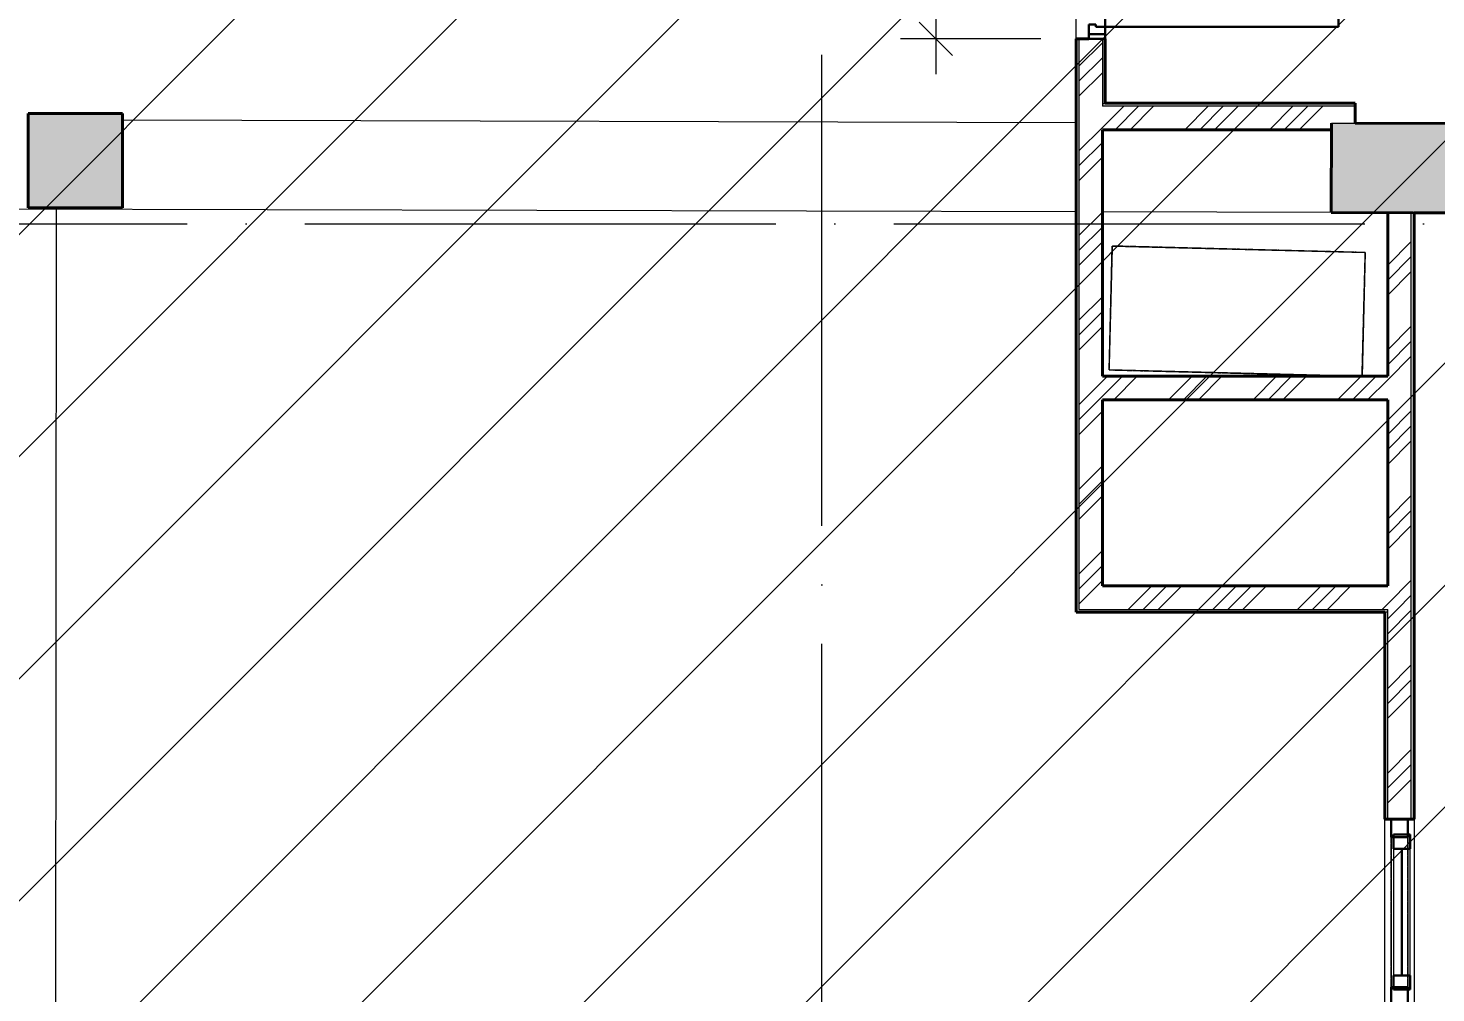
# Model space of a CAD drawing. Header units: millimetres. Extents: x 3050 to 430575, y -569542 to 36130.
# Drawn here: x 307160 to 313137, y -425278 to -421184 of the extents above; entities that cross this region are included whole.
import ezdxf

# ---------------------------------------------------------------- set-up
doc = ezdxf.new("R2010")
doc.units = ezdxf.units.MM
doc.linetypes.add('ADSK_Линия сетки', pattern=[25, 20, -2.5, 0, -2.5])
doc.linetypes.add('ADSK_Сверху', pattern=[4.5, 3, -1.5])
for name, color, linetype, lineweight in [('_ Окна', 7, 'Continuous', 30), ('Витраж', 7, 'Continuous', 18), ('Двери', 7, 'Continuous', 18), ('Несущие колонны', 7, 'Continuous', 18), ('Окна', 7, 'Continuous', 18), ('Оси', 7, 'Continuous', 9), ('Перекрытие', 7, 'Continuous', 18), ('Размеры', 7, 'Continuous', 9), ('Стены внутренние', 7, 'Continuous', 18), ('Стены штриховка', 7, 'Continuous', 18)]:
    doc.layers.add(name, color=color, linetype=linetype, lineweight=lineweight)
doc.layers.add('Линии', color=7, linetype='Continuous', lineweight=9, true_color=0x00a600)
doc.styles.add('GOST Common', font='GOST_Common.ttf', dxfattribs={"width": 0.9, "height": 200})
doc.dimstyles.new('ADSK_Основной_2_мм_Округление_до_1_мм', dxfattribs={"dimscale": 304.8, "dimtxt": 201.142999, "dimasz": 0.463911, "dimexe": 0.492126, "dimexo": 0.492126, "dimgap": 0.098425, "dimtad": 1, "dimdec": 0, "dimdsep": 46, "dimtxsty": 'GOST Common', "dimblk1": 'OBLIQUE', "dimblk2": 'OBLIQUE', "dimsah": 1, "dimcen": 0.09, "dimdle": 0.492126, "dimazin": 2, "dimtfac": 1, "dimtdec": 4, "dimtix": 1, "dimtmove": 0, "dimatfit": 3, "dimfxl": 1, "dimtvp": 1, "dimtolj": 1, "dimtzin": 0, "dimlwd": 20, "dimlwe": 20, "dimarcsym": 2})
pattern_1 = [(45, (279419.6, -430621.92), (-179.6051, 179.6051), []), (45, (279483.1, -430621.92), (0, 359.2102), []), (45, (279356.1, -430621.92), (0, 359.2102), [])]

# ---------------------------------------------------------------- blocks, each defined once
blk = doc.blocks.new('Прямоугольный импост - 70х20_56мм-1463737-04 План 4-го этажа маркировочный')
at = {"layer": 'Витраж', "color": 253, "linetype": 'ADSK_Сверху', "true_color": 0xaaaaaa}
for p, q in [((33597.8, 6080), (33527.8, 6080)), ((33527.8, 5330), (33527.8, 6080)), ((33597.8, 5330), (33597.8, 6080))]:
    blk.add_line(p, q, dxfattribs=at)
blk = doc.blocks.new('Прямоугольный импост - 70х20_56мм-1463700-04 План 4-го этажа маркировочный')
at = {"layer": 'Витраж', "lineweight": 30}
for p, q in [((-76, 35), (0, 35)), ((-76, -35), (-76, 35)), ((0, 35), (0, -35)), ((0, -35), (-76, -35))]:
    blk.add_line(p, q, dxfattribs=at)
blk = doc.blocks.new('ADSK_КолоннаЖБ_Прямоугольная - 400x400 мм-1632063-04 План 4-го этажа маркировочный')
at = {"layer": 'Несущие колонны', "true_color": 0xc0c0c0}
blk.add_hatch(color=9, dxfattribs=at).paths.add_polyline_path([(200, -200), (200, 200), (-200, 200), (-200, -200), (160.6, -200)])
at = {"layer": 'Несущие колонны', "lineweight": 40}
for p, q in [((-200, -200), (-200, 200)), ((-200, 200), (200, 200)), ((200, 200), (-200, 200)), ((-200, 200), (-200, -200)), ((200, 200), (200, -200)), ((200, -200), (200, 200)), ((200, -200), (-200, -200)), ((-200, -200), (200, -200))]:
    blk.add_line(p, q, dxfattribs=at)
blk = doc.blocks.new('AC_Дверь_Двупольная - Д-32л 1700х2200h-2309864-04 План 4-го этажа маркировочный')
at = {"layer": 'Двери', "linetype": 'ADSK_Сверху', "lineweight": 9}
for p, q in [((720.3, 1026.4), (677.5, 983.6)), ((744, 1026.4), (720.3, 1026.4)), ((760, 1037), (744, 1037)), ((744, 1037), (744, 998.5)), ((744, 1017.7), (744, 1026.4)), ((677.5, 130.3), (677.5, 983.6)), ((744, 1007.7), (713.9, 977.6)), ((713.9, 136.4), (713.9, 977.6)), ((744, 998.5), (760, 998.5)), ((-760, 657), (-744, 657)), ((-744, 618.5), (-760, 618.5)), ((-744, 657), (-744, 618.5)), ((-744, 637.7), (-744, 646.4)), ((-744, 646.4), (-720.3, 646.4)), ((-744, 627.7), (-713.9, 597.6)), ((-720.3, 646.4), (-677.5, 603.6)), ((-677.5, 130.3), (-677.5, 603.6)), ((-713.9, 136.4), (-713.9, 597.6)), ((-744, 106.3), (-713.9, 136.4)), ((-720.3, 87.5), (-677.5, 130.3)), ((720.3, 87.5), (677.5, 130.3)), ((744, 106.3), (713.9, 136.4)), ((-744, 115.5), (-760, 115.5)), ((-760, 77), (-744, 77)), ((-744, 77), (-744, 115.5)), ((-744, 87.5), (-720.3, 87.5)), ((744, 87.5), (720.3, 87.5)), ((744, 77), (744, 115.5)), ((744, 115.5), (760, 115.5)), ((760, 77), (744, 77))]:
    blk.add_line(p, q, dxfattribs=at)
at = {"layer": 'Двери', "lineweight": 30}
for p, q in [((800, 1052), (760, 1052)), ((760, 1052), (760, 62)), ((800, 62), (800, 1052)), ((-800, 672), (-760, 672)), ((-800, 62), (-800, 672)), ((-760, 672), (-760, 62)), ((-850, 62), (-830, 62)), ((-850, -8), (-850, 62)), ((-830, 62), (-800, 62)), ((-830, -8), (-830, 62)), ((-830, 62), (-830, -8)), ((-760, 62), (-800, 62)), ((-800, 62), (-800, 22)), ((760, 62), (800, 62)), ((830, 62), (800, 62)), ((800, 62), (800, 22)), ((830, -8), (830, 62)), ((850, 62), (830, 62)), ((830, 62), (830, -8)), ((850, -8), (850, 62)), ((-800, 22), (-790, 22)), ((-790, 22), (-790, -8)), ((800, 22), (790, 22)), ((790, 22), (790, -8)), ((-830, -8), (-850, -8)), ((-790, -8), (-830, -8)), ((790, -8), (830, -8)), ((830, -8), (850, -8))]:
    blk.add_line(p, q, dxfattribs=at)
at = {"layer": 'Двери'}
for centre, radius, start, end in [((800, 62), 990, 90, 180), ((-800, 62), 610, 360, 90)]:
    blk.add_arc(centre, radius, start, end, dxfattribs=at)
blk = doc.blocks.new('Витраж-тент со смещением вовне - 60мм 11 сдвиг-2120067-04 План 4-го этажа маркировочный')
at = {"layer": '_ Окна'}
for p, q in [((-329, 25), (-329, -45)), ((-329, 25), (-269, 25)), ((-329, -45), (-329, 25)), ((-269, 25), (-269, -45)), ((329, 25), (269, 25)), ((269, 25), (269, -45)), ((329, -45), (329, 25)), ((329, -45), (329, 25)), ((-269, -45), (-329, -45)), ((-269, -10), (269, -10)), ((269, -45), (329, -45))]:
    blk.add_line(p, q, dxfattribs=at)
at = {"layer": 'Окна'}
for p, q in [((269, 25), (-269, 25)), ((-269, -45), (269, -45))]:
    blk.add_line(p, q, dxfattribs=at)
blk = doc.blocks.new('Прямоугольный импост - 70х40_56мм-1463738-04 План 4-го этажа маркировочный')
at = {"layer": 'Витраж'}
for p, q in [((33527.8, 6004), (33527.8, 5368)), ((33597.8, 6004), (33597.8, 5368))]:
    blk.add_line(p, q, dxfattribs=at)
blk = doc.blocks.new('Прямоугольный импост - 70х76мм-1463739-04 План 4-го этажа маркировочный')
at = {"layer": 'Витраж', "lineweight": 30}
for p, q in [((-38, 35), (38, 35)), ((-38, -35), (-38, 35)), ((38, 35), (38, -35)), ((38, -35), (-38, -35))]:
    blk.add_line(p, q, dxfattribs=at)
blk = doc.blocks.new('_Oblique')
at = {"color": 0, "linetype": 'ByBlock', "lineweight": -2}
blk.add_line((-0.5, -0.5), (0.5, 0.5), dxfattribs=at)
blk = doc.blocks.new('*D9944')
at = {"layer": 'Defpoints', "color": 0, "lineweight": 40, "transparency": 16777216}
for p in [(311609.1, -419529.4), (311013.3, -421229.4), (311609.1, -421229.4)]:
    blk.add_point(p, dxfattribs=at)
at = {"layer": 'Размеры', "color": 0, "lineweight": 20, "transparency": 16777216}
for p, q in [((311013.3, -419379.4), (311013.3, -421379.4)), ((311459.1, -419529.4), (310863.3, -419529.4)), ((311459.1, -421229.4), (310863.3, -421229.4))]:
    blk.add_line(p, q, dxfattribs=at)
at = {"layer": 'Размеры', "color": 0, "lineweight": 20, "transparency": 16777216, "xscale": 141.4, "yscale": 141.4, "zscale": 141.4}
for p, rotation in [((311013.3, -419529.4), 90), ((311013.3, -421229.4), 270)]:
    blk.add_blockref('_Oblique', p, dxfattribs=dict(at, rotation=rotation))
at = {"layer": 'Размеры', "color": 0, "lineweight": 20, "transparency": 16777216, "insert": (310883.3, -420379.4), "char_height": 200, "width": 560.473, "attachment_point": 5, "rotation": 90, "style": 'GOST Common'}
blk.add_mtext('\\A1;1700', dxfattribs=at)

msp = doc.modelspace()

# ---------------------------------------------------------------- hatches: boundary and pattern name
at = {"lineweight": 13, "true_color": 0x636466}
h = msp.add_hatch(dxfattribs=at)
h.set_pattern_fill('ANSI31', color=251, scale=210)
h.set_pattern_definition([(45, (-1812091.45, -109463.3), (-471.46345, 471.46345), [])])
h.paths.add_polyline_path([(336184.02, -379783.78), (293385.25, -379662.32), (293385.25, -437206.01), (336184.02, -437327.46)])
at = {"layer": 'Стены внутренние', "lineweight": 9}
h = msp.add_hatch(dxfattribs=at)
h.set_pattern_fill('FP_1', color=256, style=0, pattern_type=2)
h.set_pattern_definition(pattern_1)
h.paths.add_polyline_path([(311621.14, -421515.18), (311721.14, -421515.18), (311721.14, -421229.38), (311621.14, -421229.38), (311621.14, -421507.78)])
h.paths.add_polyline_path([(311663.14, -419529.38), (311721.14, -419529.38), (311721.14, -419429.38), (311621.14, -419429.38), (311621.14, -419529.38)])
h = msp.add_hatch(dxfattribs=at)
h.set_pattern_fill('FP_1', color=256, style=0, pattern_type=2)
h.set_pattern_definition(pattern_1)
h.paths.add_polyline_path([(311721.14, -422661.89), (311721.14, -421515.18), (311621.14, -421515.18), (311621.14, -422661.89)])
h = msp.add_hatch(dxfattribs=at)
h.set_pattern_fill('FP_1', color=256, style=0, pattern_type=2)
h.set_pattern_definition(pattern_1)
h.paths.add_polyline_path([(312693.73, -421615.18), (312693.8, -421587.11), (312793.84, -421587.11), (312793.84, -421515.18), (311721.14, -421515.18), (311721.14, -421615.18), (312692.79, -421615.18)])
at = {"layer": 'Стены внутренние', "true_color": 0xc0c0c0}
h = msp.add_hatch(color=9, dxfattribs=at)
h.paths.add_polyline_path([(321519.84, -421990.44), (321515.6, -421610.43), (319709.45, -421605.65), (319708.44, -421985.65), (321042.05, -421989.18)])
h.paths.add_polyline_path([(318678.45, -421982.93), (318679.27, -421602.93), (316619.23, -421597.49), (316618.22, -421977.48), (318226.2, -421981.73)])
h.paths.add_polyline_path([(315588.23, -421974.76), (315589.05, -421594.76), (312693.8, -421587.37), (312692.79, -421967.11), (315410.35, -421974.29)])
at = {"layer": 'Стены внутренние', "lineweight": 9}
h = msp.add_hatch(dxfattribs=at)
h.set_pattern_fill('FP_1', color=256, style=0, pattern_type=2)
h.set_pattern_definition(pattern_1)
h.paths.add_polyline_path([(313032.45, -423650.87), (313032.45, -421968.01), (312932.45, -421968.01), (312932.45, -423650.87)])
h = msp.add_hatch(dxfattribs=at)
h.set_pattern_fill('FP_1', color=256, style=0, pattern_type=2)
h.set_pattern_definition(pattern_1)
h.paths.add_polyline_path([(311781.34, -422761.89), (312932.45, -422761.89), (312932.45, -422661.89), (311621.14, -422661.89), (311621.14, -422761.89), (311721.14, -422761.89)])
h = msp.add_hatch(dxfattribs=at)
h.set_pattern_fill('FP_1', color=256, style=0, pattern_type=2)
h.set_pattern_definition(pattern_1)
h.paths.add_polyline_path([(311721.14, -423550.87), (311721.14, -422761.89), (311621.14, -422761.89), (311621.14, -423550.87)])
h = msp.add_hatch(dxfattribs=at)
h.set_pattern_fill('FP_1', color=256, style=0, pattern_type=2)
h.set_pattern_definition(pattern_1)
h.paths.add_polyline_path([(312932.45, -423650.87), (312932.45, -423550.87), (311621.14, -423550.87), (311621.14, -423650.87), (312876.97, -423650.87)])
h = msp.add_hatch(dxfattribs=at)
h.set_pattern_fill('FP_1', color=256, style=0, pattern_type=2)
h.set_pattern_definition(pattern_1)
h.paths.add_polyline_path([(312932.45, -427882.41), (313032.45, -427882.41), (313032.45, -426041.89), (312932.45, -426041.89), (312932.45, -427335.66)])
h.paths.add_polyline_path([(312932.45, -424541.89), (313032.45, -424541.89), (313032.45, -423650.87), (312932.45, -423650.87), (312932.45, -424126.02)])

# ---------------------------------------------------------------- linework, layer by layer
at = {"layer": 'Линии', "color": 8, "lineweight": 18, "true_color": 0x808080}
for p, q in [((307559.86, -421573.54), (311609.14, -421584.24)), ((311609.14, -421964.24), (301933.67, -421938.67)), ((312692.79, -421967.11), (311721.14, -421964.54))]:
    msp.add_line(p, q, dxfattribs=at)
at = {"layer": 'Оси', "linetype": 'ADSK_Линия сетки', "ltscale": 100}
for p, q in [((310529.52, -435797.51), (310529.52, -386087.13)), ((268333.38, -422015.13), (336561.32, -422015.13))]:
    msp.add_line(p, q, dxfattribs=at)
at = {"layer": 'Перекрытие', "color": 136, "true_color": 0x008080}
for p, q in [((307275.5, -427882.41), (307280.33, -421952.8)), ((311749.3, -422634.58), (311762.82, -422109.05)), ((311762.82, -422109.05), (312837.18, -422136.68)), ((312837.18, -422136.68), (312823.67, -422661.89)), ((312811.37, -422661.89), (311749.3, -422634.58))]:
    msp.add_line(p, q, dxfattribs=at)
at = {"layer": 'Перекрытие', "color": 9, "linetype": 'ADSK_Сверху', "true_color": 0xaad4d4}
for p, q in [((311762.82, -422109.05), (311749.3, -422634.58)), ((312837.18, -422136.68), (311762.82, -422109.05)), ((312823.66, -422662.21), (312837.18, -422136.68)), ((311749.3, -422634.58), (312823.66, -422662.21))]:
    msp.add_line(p, q, dxfattribs=at)
at = {"layer": 'Стены внутренние'}
for p, q in [((311609.14, -421229.38), (311609.14, -419541.38)), ((312693.8, -421587.11), (312793.84, -421587.37)), ((312920.45, -426041.89), (312920.45, -424541.89)), ((313044.45, -424541.89), (313044.45, -426041.89))]:
    msp.add_line(p, q, dxfattribs=at)
at = {"layer": 'Стены внутренние', "lineweight": 40}
for p, q in [((311609.14, -421229.38), (311609.14, -423662.87)), ((311663.14, -421229.38), (311609.14, -421229.38)), ((311733.14, -421503.18), (311733.14, -421229.38)), ((312793.84, -421503.18), (311733.14, -421503.18)), ((312793.84, -421587.37), (312793.84, -421503.18)), ((311721.14, -422661.89), (311721.14, -421615.18)), ((311721.14, -421615.18), (312693.73, -421615.18)), ((312693.8, -421587.11), (312692.79, -421967.11)), ((315589.23, -421594.76), (312793.84, -421587.37)), ((312692.79, -421967.11), (313042.45, -421968.03)), ((312932.45, -421967.74), (312932.45, -422661.89)), ((313044.45, -424541.89), (313044.45, -421968.04)), ((313044.45, -421968.04), (315282.22, -421973.95)), ((312932.45, -422661.89), (311721.14, -422661.89)), ((311721.14, -422761.89), (312932.45, -422761.89)), ((311721.14, -423550.87), (311721.14, -422761.89)), ((312932.45, -422761.89), (312932.45, -423550.87)), ((312932.45, -423550.87), (311721.14, -423550.87)), ((311609.14, -423662.87), (312920.45, -423662.87)), ((312920.45, -423662.87), (312920.45, -424541.89)), ((312920.45, -424541.89), (313044.45, -424541.89))]:
    msp.add_line(p, q, dxfattribs=at)
at = {"layer": 'Стены штриховка'}
for p, q in [((311611.14, -421229.38), (311611.14, -421503.18)), ((311621.14, -421229.38), (311621.14, -423650.87)), ((311721.14, -421229.38), (311721.14, -421515.18)), ((311731.14, -421229.38), (311731.14, -421503.18)), ((311611.14, -421503.18), (311609.14, -421503.18)), ((311611.14, -421505.18), (311611.14, -423662.87)), ((312793.84, -421505.18), (311721.14, -421505.18)), ((312793.84, -421515.18), (311721.14, -421515.18)), ((313032.45, -424541.89), (313032.45, -421968.01)), ((313044.45, -421968.04), (313042.45, -421968.03)), ((313042.45, -423660.87), (313042.45, -421968.03)), ((311611.14, -423650.87), (311609.14, -423650.87)), ((311621.14, -423650.87), (312932.45, -423650.87)), ((312932.45, -424541.89), (312932.45, -423650.87)), ((311609.14, -423660.87), (312932.45, -423660.87)), ((312922.45, -424541.89), (312922.45, -423662.87)), ((313042.45, -424541.89), (313042.45, -423662.87)), ((313042.45, -423662.87), (313044.45, -423662.87))]:
    msp.add_line(p, q, dxfattribs=at)

# ---------------------------------------------------------------- block references
at = {"layer": '_ Окна', "rotation": 89.99999999999984}
msp.add_blockref('Витраж-тент со смещением вовне - 60мм 11 сдвиг-2120067-04 План 4-го этажа маркировочный', (312982.45, -424935.89), dxfattribs=at)
at = {"layer": 'Витраж', "color": 253, "linetype": 'ADSK_Сверху', "true_color": 0xaaaaaa}
msp.add_blockref('Прямоугольный импост - 70х20_56мм-1463737-04 План 4-го этажа маркировочный', (279419.61, -430621.92), dxfattribs=at)
at = {"layer": 'Витраж', "extrusion": (0, 0, -1), "rotation": 90.00000000000017}
for name, p in [('Прямоугольный импост - 70х20_56мм-1463700-04 План 4-го этажа маркировочный', (-312982.45, -424541.89)), ('Прямоугольный импост - 70х76мм-1463739-04 План 4-го этажа маркировочный', (-312982.45, -425291.89))]:
    msp.add_blockref(name, p, dxfattribs=at)
at = {"layer": 'Витраж'}
msp.add_blockref('Прямоугольный импост - 70х40_56мм-1463738-04 План 4-го этажа маркировочный', (279419.61, -430621.92), dxfattribs=at)
at = {"layer": 'Двери', "linetype": 'ADSK_Сверху', "lineweight": 9, "rotation": 270}
msp.add_blockref('AC_Дверь_Двупольная - Д-32л 1700х2200h-2309864-04 План 4-го этажа маркировочный', (311671.14, -420379.38), dxfattribs=at)
at = {"layer": 'Несущие колонны'}
msp.add_blockref('ADSK_КолоннаЖБ_Прямоугольная - 400x400 мм-1632063-04 План 4-го этажа маркировочный', (307359.86, -421747.13), dxfattribs=at)

# ---------------------------------------------------------------- dimensions: what is measured, and where the dimension line sits
at = {"layer": 'Размеры', "lineweight": 20}
dim = msp.add_linear_dim(base=(311013.28, -421229.38), p1=(311609.14, -419529.38), p2=(311609.14, -421229.38), angle=90, dimstyle='ADSK_Основной_2_мм_Округление_до_1_мм', override={"dimpost": '<>', "dimfxl": 1700}, dxfattribs=at)
dim.commit()
dim.dimension.update_dxf_attribs({"geometry": '*D9944', "text_midpoint": (310883.28, -420379.38)})

doc.saveas('drawing.dxf')
